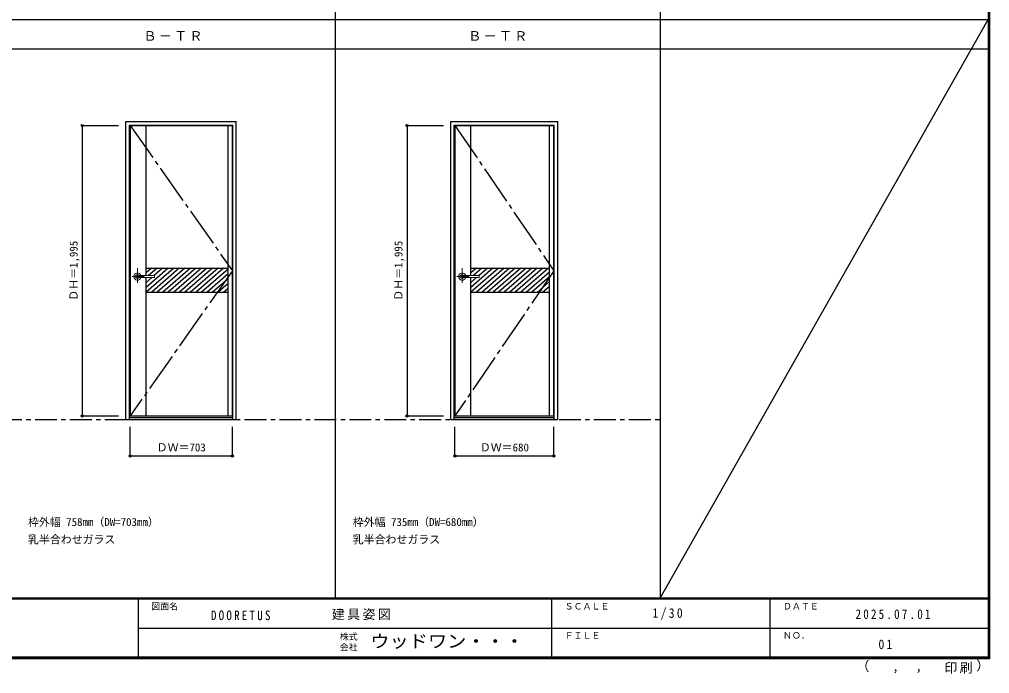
# Model space of a CAD drawing. Units: millimetres, scale not verified. Extents: x -6000 to 5700, y -4307 to 4260.
# Drawn here: x -966 to 5700, y -4307 to 186 of the extents above; entities that cross this region are included whole.
import ezdxf
from ezdxf.enums import TextEntityAlignment as Align

# ---------------------------------------------------------------- set-up
doc = ezdxf.new("R2010")
doc.units = ezdxf.units.MM
doc.header["$LTSCALE"] = 30
doc.header["$PDMODE"] = 32
doc.header["$PDSIZE"] = 15
for name, pattern in [('CHAIN1', [8, 5, -1, 1, -1]), ('CHAIN2', [12, 9, -1, 1, -1]), ('DASHED1', [1.8, 1.2, -0.6])]:
    doc.linetypes.add(name, pattern=pattern)
for name, color, linetype in [('0-1_通り芯', 7, 'CHAIN1'), ('0-2_扉', 7, 'Continuous'), ('0-4_枠', 3, 'Continuous'), ('0-7', 7, 'CHAIN2'), ('0-A_文字', 7, 'Continuous'), ('0-B_寸法', 7, 'Continuous'), ('0-C_ハッチ', 4, 'DASHED1'), ('F-1_枠', 6, 'Continuous'), ('F-A_文字', 7, 'Continuous')]:
    doc.layers.add(name, color=color, linetype=linetype)
doc.layers.add('0-5_レバー', color=7, linetype='Continuous', lineweight=18)
doc.styles.add('ＭＳ ゴシック', font='')
doc.styles.get('ＭＳ ゴシック').set_extended_font_data('MS Gothic')

msp = doc.modelspace()

# ---------------------------------------------------------------- linework, layer by layer
at = {"layer": '0-1_通り芯'}
msp.add_line((-3258.4, -2562.5), (3436.4, -2562.5), dxfattribs=at)
at = {"layer": '0-2_扉'}
for p, q in [((-203.2, -2537.5), (-203.2, -542.5)), ((-95.2, -1573), (-95.2, -542.5)), ((467.8, -2537.5), (467.8, -542.5)), ((2028.4, -2537.5), (2028.4, -542.5)), ((2136.4, -1573), (2136.4, -542.5)), ((2676.4, -2537.5), (2676.4, -542.5)), ((2706.4, -2537.5), (2706.4, -542.5)), ((-95.2, -1522.5), (467.8, -1522.5)), ((2136.4, -1522.5), (2676.4, -1522.5)), ((-95.2, -2537.5), (-95.2, -1587)), ((2136.4, -2537.5), (2136.4, -1587)), ((-95.2, -1687.5), (467.8, -1687.5)), ((2136.4, -1687.5), (2676.4, -1687.5))]:
    msp.add_line(p, q, dxfattribs=at)
for points in [[(-205.2, -2537.5), (-205.2, -542.5), (497.8, -542.5)], [(-205.2, -2537.5), (497.8, -2537.5), (497.8, -542.5)], [(2026.4, -2537.5), (2026.4, -542.5), (2706.4, -542.5)], [(2026.4, -2537.5), (2706.4, -2537.5), (2706.4, -542.5)]]:
    msp.add_lwpolyline(points, dxfattribs=at)
at = {"layer": '0-4_枠'}
for p, q in [((-234.2, -515.5), (523.8, -515.5)), ((-234.2, -2562.5), (-234.2, -515.5)), ((523.8, -2562.5), (523.8, -515.5)), ((1997.4, -515.5), (2732.4, -515.5)), ((1997.4, -2562.5), (1997.4, -515.5)), ((2732.4, -2562.5), (2732.4, -515.5)), ((-210.2, -539.5), (499.8, -539.5)), ((-210.2, -2562.5), (-210.2, -539.5)), ((499.8, -2562.5), (499.8, -539.5)), ((2021.4, -539.5), (2708.4, -539.5)), ((2021.4, -2562.5), (2021.4, -539.5)), ((2708.4, -2562.5), (2708.4, -539.5)), ((-234.2, -2562.5), (523.8, -2562.5)), ((-210.2, -2547.5), (499.8, -2547.5)), ((1997.4, -2562.5), (2732.4, -2562.5)), ((2021.4, -2547.5), (2708.4, -2547.5))]:
    msp.add_line(p, q, dxfattribs=at)
at = {"layer": '0-5_レバー', "color": 4, "linetype": 'CHAIN1'}
for p, q in [((-154.7, -1523.54), (-154.7, -1623.39)), ((2076.9, -1523.54), (2076.9, -1623.39)), ((-107.9, -1580), (-190.92, -1580)), ((2123.7, -1580), (2040.68, -1580))]:
    msp.add_line(p, q, dxfattribs=at)
at = {"layer": '0-5_レバー'}
for p, q in [((-37.7, -1580), (-37.7, -1574.51)), ((-37.7, -1580), (-37.7, -1585.5)), ((2193.9, -1580), (2193.9, -1574.51)), ((2193.9, -1580), (2193.9, -1585.5))]:
    msp.add_line(p, q, dxfattribs=at)
for points in [[(-144.74, -1573.01), (-145.51, -1572.22), (-147.48, -1570.85), (-149.73, -1569.84), (-152.16, -1569.21), (-154.7, -1569), (-157.24, -1569.21), (-159.67, -1569.84), (-161.92, -1570.85), (-163.89, -1572.22), (-165.51, -1573.89), (-166.71, -1575.79), (-167.45, -1577.85), (-167.7, -1580), (-167.45, -1582.15), (-166.71, -1584.21), (-165.51, -1586.11), (-163.89, -1587.78), (-161.92, -1589.15), (-159.67, -1590.16), (-157.24, -1590.79), (-154.7, -1591), (-152.16, -1590.79), (-149.73, -1590.16), (-147.48, -1589.15), (-145.51, -1587.78), (-144.74, -1586.99)], [(-39.2, -1573), (-48.93, -1573), (-59.11, -1573), (-68.71, -1573), (-77.7, -1573), (-86.11, -1573), (-93.92, -1573), (-100.74, -1573), (-107.04, -1573), (-112.8, -1573), (-118.05, -1573), (-122.84, -1573), (-127.5, -1573), (-131.7, -1573), (-135.45, -1573), (-137.45, -1573), (-139.3, -1573), (-141.31, -1573.01), (-143.72, -1573.01), (-145.21, -1573.01), (-146.75, -1573.01), (-148.27, -1573.01), (-149.37, -1573.01), (-149.83, -1573.01), (-149.83, -1573.02)], [(-149.68, -1586.99), (-149.55, -1586.99), (-149.11, -1586.99), (-148.39, -1586.99), (-147.37, -1586.99), (-146.11, -1586.99), (-144.76, -1586.99), (-141.9, -1586.99), (-138.92, -1587), (-135.9, -1587), (-132.86, -1587), (-129.79, -1587), (-126.71, -1587), (-122.71, -1587), (-118.3, -1587), (-113.33, -1587), (-107.8, -1587), (-101.71, -1587), (-95.06, -1587), (-87.85, -1587), (-79.26, -1587), (-70, -1587), (-60.06, -1587), (-49.45, -1587), (-39.2, -1587)], [(-39.2, -1573), (-48.28, -1573), (-48.68, -1573)], [(2086.86, -1573.01), (2086.09, -1572.22), (2084.12, -1570.85), (2081.88, -1569.84), (2079.44, -1569.21), (2076.9, -1569), (2074.36, -1569.21), (2071.93, -1569.84), (2069.68, -1570.85), (2067.71, -1572.22), (2066.09, -1573.89), (2064.89, -1575.79), (2064.15, -1577.85), (2063.9, -1580), (2064.15, -1582.15), (2064.89, -1584.21), (2066.09, -1586.11), (2067.71, -1587.78), (2069.68, -1589.15), (2071.93, -1590.16), (2074.36, -1590.79), (2076.9, -1591), (2079.44, -1590.79), (2081.88, -1590.16), (2084.12, -1589.15), (2086.09, -1587.78), (2086.86, -1586.99)], [(2192.4, -1573), (2182.67, -1573), (2172.49, -1573), (2162.89, -1573), (2153.9, -1573), (2145.49, -1573), (2137.68, -1573), (2130.86, -1573), (2124.56, -1573), (2118.8, -1573), (2113.55, -1573), (2108.76, -1573), (2104.11, -1573), (2099.9, -1573), (2096.15, -1573), (2094.15, -1573), (2092.3, -1573), (2090.29, -1573.01), (2087.88, -1573.01), (2086.39, -1573.01), (2084.85, -1573.01), (2083.33, -1573.01), (2082.23, -1573.01), (2081.77, -1573.01), (2081.77, -1573.02)], [(2081.92, -1586.99), (2082.05, -1586.99), (2082.49, -1586.99), (2083.21, -1586.99), (2084.23, -1586.99), (2085.49, -1586.99), (2086.84, -1586.99), (2089.7, -1586.99), (2092.68, -1587), (2095.7, -1587), (2098.74, -1587), (2101.81, -1587), (2104.89, -1587), (2108.89, -1587), (2113.3, -1587), (2118.27, -1587), (2123.8, -1587), (2129.89, -1587), (2136.54, -1587), (2143.75, -1587), (2152.34, -1587), (2161.6, -1587), (2171.54, -1587), (2182.15, -1587), (2192.4, -1587)], [(2192.4, -1573), (2183.32, -1573), (2182.92, -1573)]]:
    msp.add_lwpolyline(points, dxfattribs=at)
for centre, radius, start, end in [((-154.7, -1580), 24.55, 16.59952, 343.36736), ((-39.2, -1574.5), 1.5, 0.00847, 89.9163), ((-39.2, -1574.5), 1.5, 360, 90.17419), ((-39.2, -1585.5), 1.5, 270.16419, 0), ((-39.2, -1585.5), 1.5, 269.91059, 359.99153), ((2076.9, -1580), 24.55, 16.59952, 343.36736), ((2192.4, -1574.5), 1.5, 0.00847, 89.9163), ((2192.4, -1574.5), 1.5, 360, 90.17419), ((2192.4, -1585.5), 1.5, 270.16419, 0), ((2192.4, -1585.5), 1.5, 269.91059, 359.99153)]:
    msp.add_arc(centre, radius, start, end, dxfattribs=at)
at = {"layer": '0-7'}
for p, q in [((-205.2, -542.5), (497.8, -1540)), ((2026.4, -542.5), (2706.4, -1540)), ((497.8, -1540), (-205.2, -2537.5)), ((2706.4, -1540), (2026.4, -2537.5))]:
    msp.add_line(p, q, dxfattribs=at)
at = {"layer": '0-B_寸法', "color": 4}
for p, q in [((-534.2, -542.5), (-284.2, -542.5)), ((-534.2, -542.5), (-534.2, -2537.5)), ((1697.4, -542.5), (1947.4, -542.5)), ((1697.4, -542.5), (1697.4, -2537.5)), ((-534.2, -2537.5), (-284.2, -2537.5)), ((1697.4, -2537.5), (1947.4, -2537.5)), ((-205.2, -2812.5), (-205.2, -2612.5)), ((497.8, -2812.5), (497.8, -2612.5)), ((2026.4, -2812.5), (2026.4, -2612.5)), ((2706.4, -2812.5), (2706.4, -2612.5)), ((-205.2, -2812.5), (497.8, -2812.5)), ((2026.4, -2812.5), (2706.4, -2812.5))]:
    msp.add_line(p, q, dxfattribs=at)
at = {"layer": '0-B_寸法'}
for p in [(-534.2, -542.5), (1697.4, -542.5), (-534.2, -2537.5), (1697.4, -2537.5), (-205.2, -2812.5), (497.8, -2812.5), (2026.4, -2812.5), (2706.4, -2812.5)]:
    msp.add_point(p, dxfattribs=at)
at = {"layer": '0-C_ハッチ', "linetype": 'Continuous'}
for p, q in [((-57.84, -1522.5), (-95.2, -1555.04)), ((56.35, -1522.5), (-95.2, -1654.5)), ((94.42, -1522.5), (-95.03, -1687.5)), ((-19.78, -1522.5), (-77.73, -1572.97)), ((132.48, -1522.5), (-56.96, -1687.5)), ((18.29, -1522.5), (-39.42, -1572.76)), ((170.54, -1522.5), (-18.9, -1687.5)), ((208.61, -1522.5), (19.16, -1687.5)), ((246.67, -1522.5), (57.23, -1687.5)), ((284.74, -1522.5), (95.29, -1687.5)), ((322.8, -1522.5), (133.36, -1687.5)), ((360.87, -1522.5), (171.42, -1687.5)), ((398.93, -1522.5), (209.49, -1687.5)), ((437, -1522.5), (247.55, -1687.5)), ((467.8, -1528.82), (285.62, -1687.5)), ((2173.76, -1522.5), (2136.4, -1555.04)), ((2287.95, -1522.5), (2136.4, -1654.5)), ((2326.02, -1522.5), (2136.57, -1687.5)), ((2211.82, -1522.5), (2153.87, -1572.97)), ((2364.08, -1522.5), (2174.64, -1687.5)), ((2249.89, -1522.5), (2192.18, -1572.76)), ((2402.14, -1522.5), (2212.7, -1687.5)), ((2440.21, -1522.5), (2250.76, -1687.5)), ((2478.27, -1522.5), (2288.83, -1687.5)), ((2516.34, -1522.5), (2326.89, -1687.5)), ((2554.4, -1522.5), (2364.96, -1687.5)), ((2592.47, -1522.5), (2403.02, -1687.5)), ((2630.53, -1522.5), (2441.09, -1687.5)), ((2668.6, -1522.5), (2479.15, -1687.5)), ((-55.77, -1587), (-95.2, -1621.34)), ((467.8, -1561.98), (323.68, -1687.5)), ((467.8, -1595.13), (361.74, -1687.5)), ((2175.83, -1587), (2136.4, -1621.34)), ((2676.4, -1548.86), (2517.22, -1687.5)), ((2676.4, -1582.01), (2555.28, -1687.5)), ((467.8, -1628.28), (399.81, -1687.5)), ((467.8, -1661.43), (437.87, -1687.5)), ((2676.4, -1615.16), (2593.34, -1687.5)), ((2676.4, -1648.31), (2631.41, -1687.5)), ((2676.4, -1681.47), (2669.47, -1687.5))]:
    msp.add_line(p, q, dxfattribs=at)
at = {"layer": 'F-1_枠'}
for p, q in [((1204.8, 4175), (1204.8, -3790)), ((3436.4, 4175), (3436.4, -3790)), ((5690, 4175), (5690, -4205)), ((5695, 4175), (5695, -4205)), ((5700, 4175), (5700, -4205)), ((-6000, 184.5), (5690, 184.5)), ((-6000, -15.5), (5690, -15.5)), ((5700, -3790), (-6000, -3790)), ((5700, -3795), (-6000, -3795)), ((-150, -3795), (-150, -4195)), ((2690, -3795), (2690, -4195)), ((4190, -3795), (4190, -4195)), ((-150, -3995), (5690, -3995.01)), ((5700, -4195), (-6000, -4195)), ((5700, -4200), (-6000, -4200)), ((5700, -4205), (-6000, -4205))]:
    msp.add_line(p, q, dxfattribs=at)
at = {"layer": 'F-A_文字'}
msp.add_line((3436.4, -3790), (5690, 184.5), dxfattribs=at)

# ---------------------------------------------------------------- texts
at = {"layer": '0-A_文字', "style": 'ＭＳ ゴシック'}
for s, p in [('枠外幅 758mm（DW=703mm）', (-906.8, -3310)), ('枠外幅 735mm（DW=680mm）', (1324.8, -3310)), ('乳半合わせガラス', (-906.8, -3430)), ('乳半合わせガラス', (1324.8, -3430))]:
    msp.add_text(s, height=54.99, dxfattribs=at).set_placement(p, align=Align.BOTTOM_LEFT)
at = {"layer": '0-A_文字', "char_height": 65.98, "attachment_point": 7, "style": 'ＭＳ ゴシック'}
for insert in [(-113.5, 39.5), (2118.1, 39.5)]:
    msp.add_mtext('\\T1.17;Ｂ－ＴＲ', dxfattribs=dict(at, insert=insert))
at = {"layer": '0-B_寸法', "style": 'ＭＳ ゴシック'}
for p in [(-549.2, -1746.25), (1682.4, -1746.25)]:
    msp.add_text('ＤＨ＝1,995', height=54.99, rotation=90, dxfattribs=at).set_placement(p, align=Align.BOTTOM_LEFT)
for s, p in [('ＤＷ＝703', (-22.45, -2797.5)), ('ＤＷ＝680', (2197.65, -2797.5))]:
    msp.add_text(s, height=54.99, dxfattribs=at).set_placement(p, align=Align.BOTTOM_LEFT)
at = {"layer": 'F-A_文字', "style": 'ＭＳ ゴシック'}
for s, height, p in [('図面名', 43.99, (-60, -3880)), ('ＳＣＡＬＥ', 43.99, (2780, -3880)), ('ＤＡＴＥ', 43.99, (4280, -3880)), ('株式', 43.99, (1235, -4089)), ('ＦＩＬＥ', 43.99, (2780, -4080)), ('ＮＯ．', 43.99, (4280, -4080)), ('会社', 43.99, (1235, -4161)), ('（', 65.98, (4784.03, -4308.31)), ('）', 65.98, (5608.4, -4304.13)), (',', 65.98, (5031.28, -4308.31)), (',', 65.98, (5190.2, -4305.53))]:
    msp.add_text(s, height=height, dxfattribs=at).set_placement(p, align=Align.BOTTOM_LEFT)
at = {"layer": 'F-A_文字', "style": 'ＭＳ ゴシック', "width": 1.1}
msp.add_text('ウッドワン・・・', height=87.98, dxfattribs=at).set_placement((1445, -4155), align=Align.BOTTOM_LEFT)
at = {"layer": 'F-A_文字', "char_height": 65.98, "attachment_point": 7, "style": 'ＭＳ ゴシック'}
for s, insert in [('\\T1.17;建具姿図', (1180.42, -3940)), ('\\T1.38;\\W0.9;1/30', (3383.75, -3940)), ('\\T1.39;\\W0.85;DOORETUS', (350, -3940.79)), ('\\T1.39;\\W0.85;2025.07.01', (4778.75, -3932.5)), ('\\T1.36;\\W0.9;01', (4936.25, -4140)), ('\\T1.17;印刷', (5388.15, -4306.92))]:
    msp.add_mtext(s, dxfattribs=dict(at, insert=insert))

doc.saveas('drawing.dxf')
